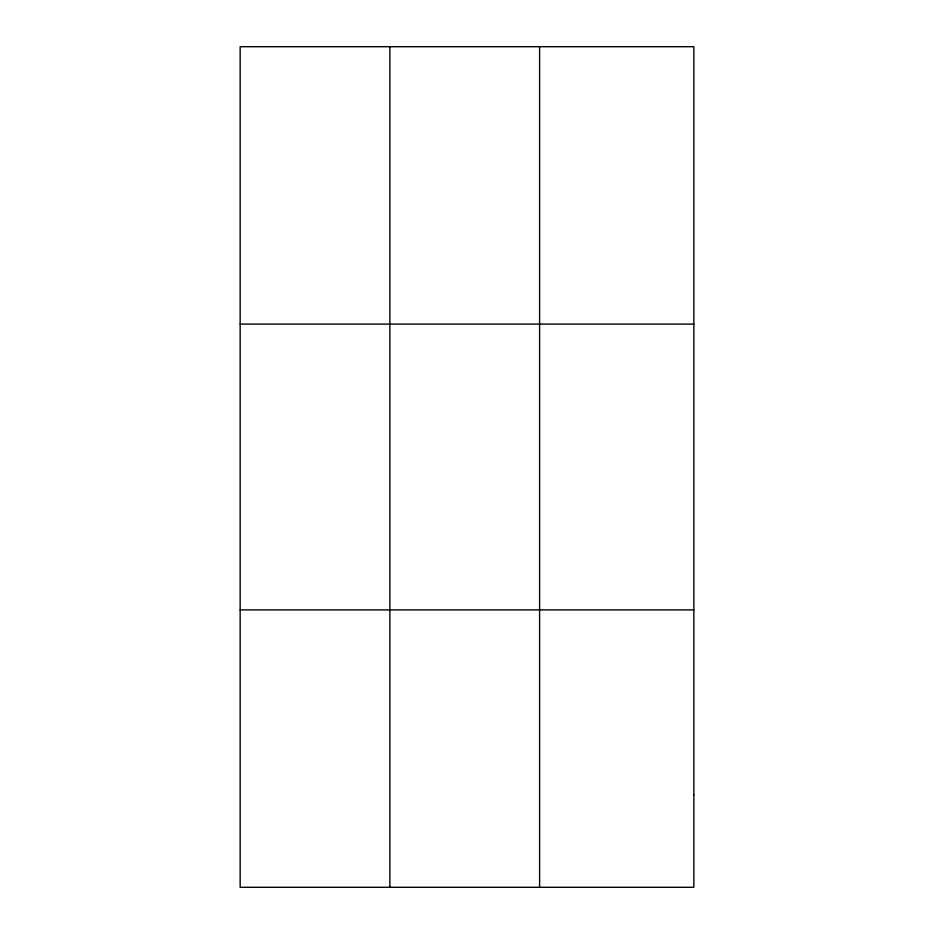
<?xml version="1.0" encoding="UTF-8"?>
<svg xmlns="http://www.w3.org/2000/svg" width="934" height="934" viewBox="0 0 934 934"><rect width="100%" height="100%" fill="white"/><g stroke="black" fill="none" stroke-linecap="round" stroke-linejoin="round"><path stroke-width="1.4" d="M389.875 887.3L389.875 46.7M539.595 887.3L539.595 46.7M240.155 324.098L693.845 324.098M240.155 609.902L693.845 609.902M693.845 794.834L693.845 887.3L240.155 887.3L240.155 46.7L693.845 46.7L693.845 794.834"/></g></svg>
